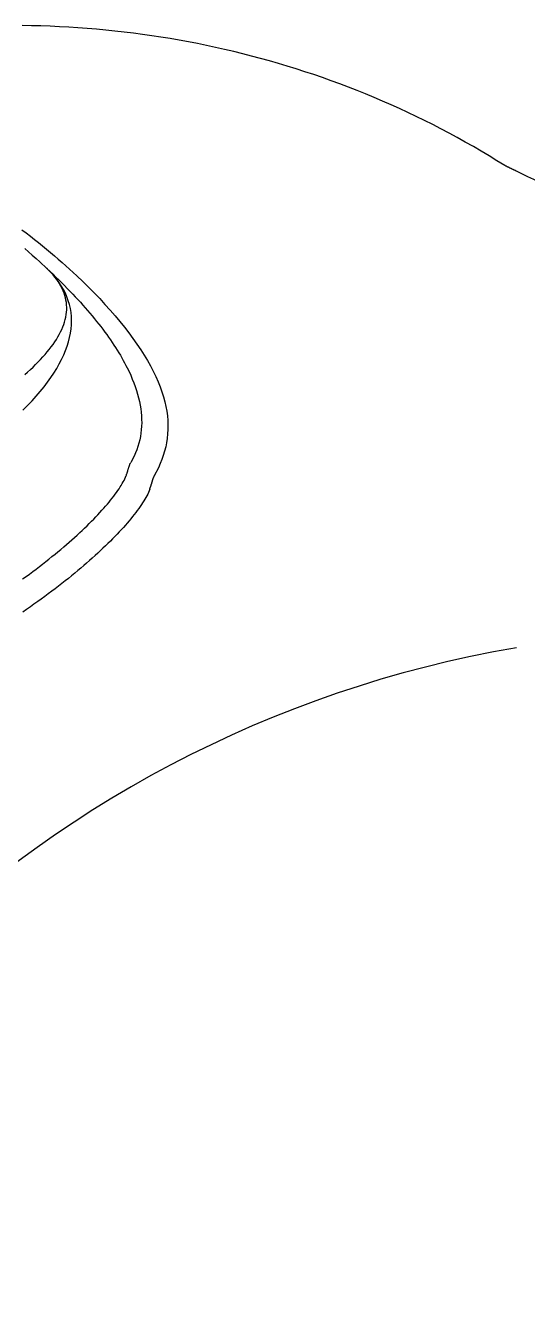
# Model space of a CAD drawing. Extents: x 938 to 1038, y 781 to 934.
# Drawn here: x 961.12 to 967.48, y 864.89 to 881.15 of the extents above; entities that cross this region are included whole.
import ezdxf

# ---------------------------------------------------------------- set-up
doc = ezdxf.new("R2010")
doc.units = 0
doc.header["$MEASUREMENT"] = 0
doc.layers.add('1', color=4, linetype='Continuous')

# ---------------------------------------------------------------- blocks, each defined once
blk = doc.blocks.new('VISTA')
at = {"layer": '1', "color": 3, "linetype": 'Continuous'}
for points in [[(29.319, 79.808), (29.22, 79.87), (29.121, 79.931), (29.021, 79.991), (28.92, 80.049), (28.818, 80.107), (28.716, 80.164), (28.613, 80.22), (28.509, 80.274), (28.405, 80.328), (28.3, 80.38), (28.195, 80.431), (28.089, 80.481), (27.983, 80.531), (27.876, 80.579), (27.769, 80.626), (27.661, 80.672), (27.553, 80.717), (27.444, 80.76), (27.335, 80.803), (27.225, 80.844), (27.115, 80.885), (27.005, 80.924), (26.894, 80.962), (26.782, 80.999), (26.671, 81.035), (26.558, 81.07), (26.446, 81.104), (26.333, 81.136), (26.22, 81.168), (26.107, 81.198), (25.993, 81.227), (25.879, 81.255), (25.764, 81.282), (25.65, 81.308), (25.535, 81.333), (25.42, 81.356), (25.304, 81.378), (25.188, 81.399), (25.073, 81.419), (24.956, 81.438), (24.84, 81.456), (24.724, 81.472), (24.607, 81.488), (24.49, 81.502), (24.373, 81.515), (24.256, 81.527), (24.138, 81.538), (24.021, 81.548), (23.903, 81.556), (23.786, 81.563), (23.668, 81.57), (23.55, 81.575), (23.432, 81.579), (23.315, 81.581), (23.197, 81.583)], [(23.227, 78.756), (23.276, 78.714), (23.324, 78.672), (23.372, 78.63), (23.419, 78.587), (23.51, 78.503)], [(23.193, 78.994), (23.246, 78.954), (23.299, 78.913), (23.351, 78.872), (23.403, 78.831), (23.454, 78.789), (23.504, 78.748), (23.554, 78.706), (23.604, 78.664), (23.652, 78.622), (23.701, 78.58), (23.748, 78.538), (23.795, 78.496), (23.887, 78.411)], [(29.319, 79.808), (29.319, 79.808), (29.319, 79.808), (29.319, 79.808), (29.319, 79.808), (29.319, 79.808), (29.319, 79.808), (29.319, 79.808), (29.319, 79.808), (29.319, 79.808), (29.319, 79.808), (29.319, 79.808), (29.319, 79.808), (29.319, 79.808), (29.319, 79.808)], [(29.469, 79.737), (29.464, 79.739), (29.459, 79.741), (29.454, 79.744), (29.449, 79.746), (29.444, 79.749), (29.439, 79.751), (29.434, 79.753), (29.429, 79.756), (29.424, 79.758), (29.419, 79.76), (29.414, 79.763), (29.409, 79.765), (29.404, 79.768), (29.399, 79.77), (29.394, 79.772), (29.389, 79.775), (29.384, 79.777), (29.379, 79.78), (29.374, 79.782), (29.369, 79.784), (29.364, 79.787), (29.359, 79.789), (29.354, 79.792), (29.349, 79.794), (29.344, 79.796), (29.339, 79.799), (29.334, 79.801), (29.329, 79.804), (29.319, 79.808)], [(30.916, 79.037), (30.844, 79.072), (30.772, 79.107), (30.699, 79.142), (30.627, 79.177), (30.555, 79.212), (30.482, 79.247), (30.41, 79.282), (30.337, 79.317), (30.265, 79.352), (30.193, 79.387), (30.12, 79.422), (30.048, 79.457), (29.975, 79.492), (29.903, 79.527), (29.831, 79.562), (29.758, 79.597), (29.686, 79.632), (29.613, 79.667), (29.469, 79.737)], [(23.229, 77.156), (23.264, 77.189), (23.299, 77.221), (23.333, 77.253), (23.366, 77.285), (23.398, 77.318), (23.429, 77.35), (23.458, 77.381), (23.486, 77.413), (23.513, 77.445), (23.539, 77.477), (23.564, 77.509), (23.587, 77.54), (23.609, 77.572), (23.63, 77.604), (23.649, 77.635), (23.666, 77.667), (23.683, 77.698), (23.698, 77.73), (23.711, 77.761), (23.723, 77.792), (23.733, 77.823), (23.741, 77.855), (23.748, 77.886), (23.754, 77.917), (23.758, 77.948), (23.76, 77.979), (23.76, 78.009), (23.759, 78.04), (23.756, 78.07), (23.751, 78.101), (23.745, 78.131), (23.736, 78.161), (23.727, 78.191), (23.715, 78.22), (23.702, 78.25), (23.687, 78.279), (23.671, 78.308), (23.652, 78.336), (23.633, 78.365), (23.611, 78.393), (23.588, 78.421), (23.564, 78.448), (23.51, 78.503)], [(23.204, 76.707), (23.264, 76.766), (23.32, 76.825), (23.374, 76.884), (23.425, 76.943), (23.473, 77.002), (23.517, 77.06), (23.559, 77.119), (23.598, 77.177), (23.633, 77.235), (23.666, 77.292), (23.696, 77.349), (23.722, 77.406), (23.746, 77.462), (23.766, 77.518), (23.783, 77.573), (23.797, 77.628), (23.808, 77.682), (23.816, 77.736), (23.82, 77.789), (23.822, 77.841), (23.82, 77.893), (23.815, 77.944), (23.807, 77.995), (23.795, 78.045), (23.781, 78.094), (23.763, 78.143), (23.743, 78.191), (23.719, 78.238), (23.692, 78.284), (23.662, 78.33), (23.628, 78.374), (23.592, 78.418), (23.51, 78.503)], [(23.51, 78.503), (23.549, 78.466), (23.587, 78.43), (23.624, 78.393), (23.661, 78.357), (23.697, 78.321), (23.733, 78.286), (23.768, 78.25), (23.802, 78.214), (23.836, 78.179), (23.869, 78.144), (23.902, 78.109), (23.934, 78.074), (23.965, 78.039), (23.996, 78.004), (24.026, 77.969), (24.055, 77.935), (24.084, 77.901), (24.112, 77.866), (24.139, 77.832), (24.166, 77.798), (24.193, 77.765), (24.218, 77.731), (24.243, 77.697), (24.268, 77.664), (24.292, 77.631), (24.315, 77.598), (24.337, 77.565), (24.359, 77.532), (24.381, 77.499), (24.401, 77.466), (24.421, 77.434), (24.441, 77.402), (24.459, 77.369), (24.477, 77.337), (24.495, 77.305), (24.512, 77.274), (24.528, 77.242), (24.543, 77.211), (24.572, 77.148)], [(23.52, 78.494), (23.519, 78.494), (23.519, 78.495), (23.518, 78.495), (23.518, 78.495), (23.517, 78.496), (23.517, 78.496), (23.517, 78.497), (23.516, 78.497), (23.516, 78.498), (23.515, 78.498), (23.515, 78.499), (23.514, 78.499), (23.514, 78.499), (23.513, 78.5), (23.513, 78.5), (23.512, 78.501), (23.512, 78.501), (23.511, 78.502), (23.51, 78.503)], [(23.51, 78.503), (23.51, 78.503), (23.511, 78.502), (23.511, 78.502), (23.511, 78.502), (23.511, 78.502), (23.511, 78.502), (23.511, 78.502), (23.511, 78.502), (23.511, 78.502), (23.511, 78.502), (23.511, 78.502), (23.511, 78.502), (23.511, 78.502), (23.511, 78.502), (23.511, 78.502), (23.511, 78.502), (23.511, 78.502), (23.511, 78.502), (23.511, 78.502), (23.511, 78.502), (23.511, 78.502), (23.511, 78.502), (23.511, 78.502), (23.511, 78.502), (23.512, 78.502), (23.512, 78.501), (23.512, 78.501), (23.512, 78.501), (23.512, 78.501), (23.512, 78.501), (23.512, 78.501), (23.512, 78.501), (23.512, 78.501), (23.512, 78.501), (23.512, 78.501), (23.512, 78.501), (23.512, 78.501), (23.512, 78.501), (23.513, 78.501), (23.513, 78.5), (23.513, 78.5), (23.513, 78.5), (23.513, 78.5), (23.513, 78.5), (23.513, 78.5), (23.513, 78.5), (23.513, 78.5), (23.513, 78.5), (23.513, 78.5), (23.513, 78.5), (23.513, 78.5), (23.513, 78.5), (23.514, 78.5), (23.514, 78.499)], [(23.887, 78.411), (23.963, 78.338), (24.037, 78.265), (24.109, 78.193), (24.179, 78.12), (24.246, 78.047), (24.312, 77.974), (24.375, 77.902), (24.435, 77.829), (24.493, 77.757), (24.549, 77.686), (24.601, 77.614), (24.651, 77.544), (24.699, 77.473), (24.743, 77.403), (24.785, 77.334), (24.823, 77.266), (24.859, 77.199), (24.891, 77.132), (24.92, 77.066), (24.947, 77.002), (24.969, 76.938), (24.989, 76.875), (25.006, 76.813), (25.02, 76.752), (25.03, 76.692), (25.038, 76.633), (25.043, 76.575), (25.045, 76.517), (25.045, 76.46), (25.041, 76.404), (25.036, 76.348), (25.027, 76.293), (25.016, 76.239), (25.002, 76.185), (24.986, 76.132), (24.968, 76.079), (24.947, 76.027), (24.925, 75.975), (24.872, 75.873)], [(24.572, 77.148), (24.593, 77.099), (24.612, 77.051), (24.629, 77.004), (24.645, 76.956), (24.659, 76.909), (24.672, 76.862), (24.683, 76.816), (24.692, 76.77), (24.699, 76.724), (24.705, 76.679), (24.709, 76.634), (24.711, 76.589), (24.712, 76.545), (24.71, 76.501), (24.707, 76.457), (24.702, 76.414), (24.696, 76.371), (24.687, 76.329), (24.676, 76.287), (24.664, 76.245), (24.65, 76.204), (24.633, 76.163), (24.615, 76.123), (24.573, 76.043)], [(24.515, 75.875), (24.517, 75.881), (24.519, 75.887), (24.521, 75.894), (24.523, 75.9), (24.526, 75.907), (24.528, 75.913), (24.53, 75.919), (24.532, 75.926), (24.534, 75.932), (24.536, 75.939), (24.538, 75.945), (24.54, 75.951), (24.542, 75.958), (24.544, 75.964), (24.546, 75.971), (24.548, 75.977), (24.55, 75.983), (24.552, 75.989), (24.553, 75.994), (24.555, 76), (24.557, 76.005), (24.558, 76.01), (24.56, 76.014), (24.562, 76.019), (24.563, 76.023), (24.565, 76.027), (24.567, 76.031), (24.569, 76.035), (24.573, 76.043)], [(23.201, 74.564), (23.244, 74.595), (23.288, 74.627), (23.33, 74.659), (23.372, 74.69), (23.414, 74.722), (23.455, 74.754), (23.495, 74.785), (23.534, 74.816), (23.573, 74.848), (23.612, 74.879), (23.649, 74.91), (23.686, 74.94), (23.723, 74.971), (23.758, 75.002), (23.793, 75.032), (23.827, 75.062), (23.861, 75.092), (23.894, 75.122), (23.926, 75.152), (23.957, 75.181), (23.988, 75.21), (24.018, 75.239), (24.047, 75.268), (24.076, 75.296), (24.103, 75.324), (24.13, 75.352), (24.157, 75.38), (24.182, 75.408), (24.207, 75.435), (24.231, 75.461), (24.254, 75.488), (24.276, 75.514), (24.298, 75.54), (24.318, 75.565), (24.338, 75.59), (24.357, 75.614), (24.375, 75.638), (24.392, 75.662), (24.409, 75.685), (24.424, 75.708), (24.439, 75.731), (24.453, 75.752), (24.466, 75.774), (24.478, 75.795), (24.489, 75.815), (24.499, 75.835), (24.515, 75.875)], [(24.814, 75.703), (24.815, 75.706), (24.817, 75.71), (24.818, 75.713), (24.819, 75.717), (24.82, 75.72), (24.821, 75.724), (24.823, 75.727), (24.824, 75.731), (24.825, 75.734), (24.826, 75.738), (24.827, 75.741), (24.828, 75.745), (24.83, 75.748), (24.831, 75.752), (24.832, 75.755), (24.833, 75.759), (24.834, 75.762), (24.835, 75.766), (24.836, 75.769), (24.837, 75.773), (24.839, 75.776), (24.84, 75.78), (24.841, 75.783), (24.842, 75.787), (24.843, 75.79), (24.844, 75.794), (24.845, 75.797), (24.846, 75.801), (24.847, 75.804), (24.848, 75.808), (24.849, 75.811), (24.85, 75.815), (24.851, 75.818), (24.852, 75.822), (24.853, 75.825), (24.854, 75.829), (24.856, 75.832), (24.857, 75.836), (24.858, 75.839), (24.859, 75.842), (24.86, 75.846), (24.861, 75.849), (24.862, 75.852), (24.864, 75.855), (24.865, 75.858), (24.866, 75.861), (24.868, 75.864), (24.869, 75.867), (24.872, 75.873)], [(24.814, 75.703), (24.807, 75.682), (24.798, 75.662), (24.789, 75.641), (24.778, 75.62), (24.766, 75.598), (24.753, 75.576), (24.739, 75.554), (24.724, 75.53), (24.708, 75.507), (24.692, 75.482), (24.675, 75.458), (24.656, 75.433), (24.637, 75.408), (24.617, 75.382), (24.597, 75.356), (24.575, 75.329), (24.552, 75.302), (24.529, 75.274), (24.505, 75.247), (24.48, 75.219), (24.454, 75.19), (24.428, 75.161), (24.4, 75.132), (24.372, 75.103), (24.343, 75.074), (24.314, 75.044), (24.283, 75.014), (24.252, 74.983), (24.22, 74.953), (24.187, 74.922), (24.154, 74.891), (24.12, 74.86), (24.085, 74.829), (24.05, 74.797), (24.013, 74.766), (23.977, 74.734), (23.939, 74.702), (23.901, 74.67), (23.862, 74.637), (23.822, 74.605), (23.782, 74.572), (23.741, 74.54), (23.699, 74.507), (23.657, 74.474), (23.614, 74.441), (23.571, 74.408), (23.527, 74.375), (23.482, 74.342), (23.437, 74.31), (23.392, 74.277), (23.345, 74.244), (23.299, 74.211), (23.252, 74.178), (23.204, 74.145)]]:
    blk.add_lwpolyline(points, dxfattribs=at)
at = {"layer": '1', "color": 2}
blk.add_arc((31.947, 59.169), 14.733, 99.6965, 171.1955, dxfattribs=at)

msp = doc.modelspace()

# ---------------------------------------------------------------- block references
at = {"layer": '1'}
msp.add_blockref('VISTA', (937.877, 799.564), dxfattribs=at)

doc.saveas('drawing.dxf')
